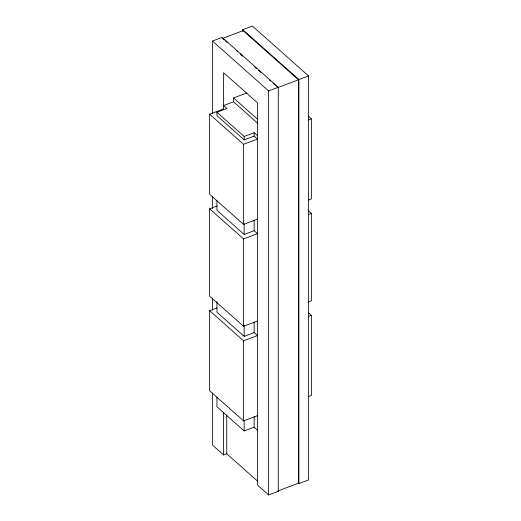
<?xml version="1.0" encoding="UTF-8"?>
<svg xmlns="http://www.w3.org/2000/svg" width="521" height="521" viewBox="0 0 521 521"><rect width="100%" height="100%" fill="white"/><g stroke="black" fill="none" stroke-linecap="round" stroke-linejoin="round"><path stroke-width="0.78" d="M212.451 113.396L212.451 41.042L222.115 37.414L278.286 87.281L278.286 491.323L268.615 494.95L257.485 485.071L257.485 102.793L223.581 72.686L223.581 108.961L209.631 114.197L209.631 194.307L243.541 224.408L257.485 219.172M242.714 31.306L242.714 29.677L252.385 26.05L308.549 75.916L308.549 479.958L298.885 483.586L298.474 483.221L298.474 79.798L243.131 30.661L222.526 38.398L224.349 40.019M257.784 123.321L233.564 101.816L233.564 97.961L246.876 92.959M233.564 101.816L223.581 105.568L226.922 108.531L216.938 112.282L216.938 115.675L244.16 139.843L254.144 136.092L257.485 139.061L243.541 144.297L209.631 114.197M212.451 41.042L268.615 90.908L278.286 87.281M242.714 29.677L298.885 79.544L308.549 75.916M298.474 79.798L277.869 87.528L276.658 86.453M216.938 112.282L244.16 136.45L254.144 132.699L257.485 135.668M308.432 119.934L311.369 118.834L311.369 198.937L308.432 200.038M257.485 321.04L243.541 326.276L209.631 296.175L209.631 208.81L216.97 206.055M216.938 200.618L216.938 210.295L244.16 234.457L254.144 230.712L257.485 233.675L243.541 238.911L209.631 208.81M308.432 214.548L311.369 213.447L311.369 300.806L308.432 301.913M257.485 415.654L243.541 420.89L209.631 390.789L209.631 310.685L216.97 307.924M216.938 301.685L216.938 312.164L244.16 336.332L254.144 332.58L257.485 335.55L243.541 340.786L209.631 310.685M308.432 316.423L311.369 315.316L311.369 395.426L308.432 396.527M216.938 397.106L216.938 406.777L244.16 430.945L254.144 427.194L257.485 430.164M212.451 393.055L212.451 445.084L223.581 454.97L226.746 453.778L257.628 481.189M298.474 483.221L277.869 490.951L278.286 491.323M225.567 41.1L227.39 42.715M236.514 50.817L237.732 51.898M240.161 54.054L242.597 56.216M254.762 67.014L256.586 68.635M258.409 70.25L260.845 72.412M269.357 79.974L270.575 81.048M273.004 83.21L275.44 85.372M308.341 116.144L311.369 118.834M233.564 97.961L257.784 119.459M308.341 210.758L311.369 213.447M308.341 312.633L311.369 315.316M298.885 79.544L298.885 483.586M268.615 90.908L268.615 494.95M254.144 132.699L254.144 136.092M254.144 220.233L254.144 230.712M254.144 322.102L254.144 332.58M254.144 416.715L254.144 427.194M244.16 136.45L244.16 139.843M244.16 223.978L244.16 234.457M244.16 325.045L244.16 336.332M244.16 420.467L244.16 430.945M243.541 144.297L243.541 224.408M243.541 238.911L243.541 326.276M243.541 340.786L243.541 420.89M226.746 415.022L226.746 453.778M223.581 412.176L223.581 454.97M212.451 196.319L212.451 208.517M212.451 297.94L212.451 310.132"/></g></svg>
